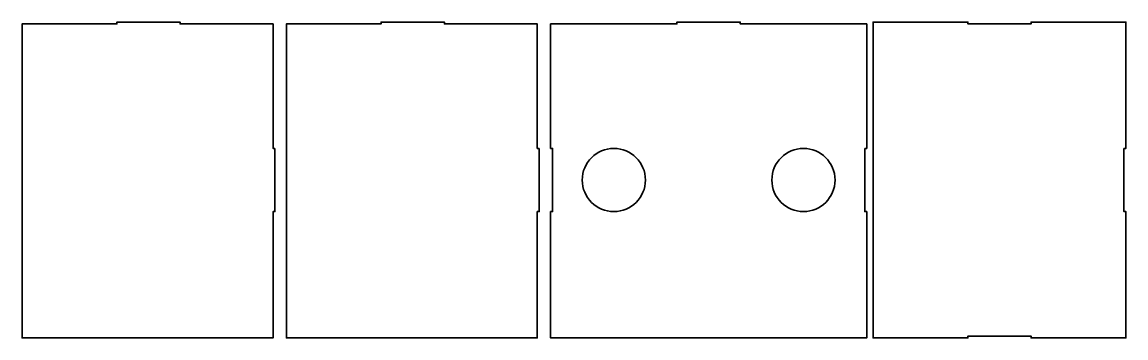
# Model space of a CAD drawing. Header units: centimetres. Extents: x -269 to -95, y 212 to 262.
import ezdxf

# ---------------------------------------------------------------- set-up
doc = ezdxf.new("R2010")
doc.units = ezdxf.units.CM
doc.header["$MEASUREMENT"] = 0
doc.layers.add('Layer 1', color=7, linetype='Continuous')

msp = doc.modelspace()

# ---------------------------------------------------------------- linework, layer by layer
at = {"layer": 'Layer 1', "color": 179, "lineweight": 35, "true_color": 0x231f20}
for points in [[(-229.26, 242.24), (-229.26, 232.24), (-229.56, 232.24), (-229.56, 212.24), (-269.26, 212.24), (-269.26, 261.94), (-254.26, 261.94), (-254.26, 262.24), (-244.26, 262.24), (-244.26, 261.94), (-229.56, 261.94), (-229.56, 242.24), (-229.26, 242.24)], [(-187.45, 242.24), (-187.45, 232.24), (-187.75, 232.24), (-187.75, 212.24), (-227.45, 212.24), (-227.45, 261.94), (-212.45, 261.94), (-212.45, 262.24), (-202.45, 262.24), (-202.45, 261.94), (-187.75, 261.94), (-187.75, 242.24), (-187.45, 242.24)], [(-135.95, 242.24), (-135.95, 232.24), (-135.64, 232.24), (-135.64, 212.24), (-185.65, 212.24), (-185.65, 232.24), (-185.34, 232.24), (-185.34, 242.24), (-185.65, 242.24), (-185.65, 261.94), (-165.65, 261.94), (-165.65, 262.24), (-155.64, 262.24), (-155.64, 261.94), (-135.64, 261.94), (-135.64, 242.24), (-135.95, 242.24)], [(-94.93, 242.24), (-94.93, 232.24), (-94.63, 232.24), (-94.63, 212.24), (-109.63, 212.24), (-109.63, 212.54), (-119.63, 212.54), (-119.63, 212.24), (-134.63, 212.24), (-134.63, 262.24), (-119.63, 262.24), (-119.63, 261.94), (-109.63, 261.94), (-109.63, 262.24), (-94.63, 262.24), (-94.63, 242.24), (-94.93, 242.24)]]:
    msp.add_lwpolyline(points, dxfattribs=at)
for points in [[(-170.64, 237.24), (-170.64, 234.48), (-172.88, 232.24), (-175.64, 232.24), (-178.41, 232.24), (-180.64, 234.48), (-180.64, 237.24), (-180.64, 240), (-178.41, 242.24), (-175.64, 242.24), (-172.88, 242.24), (-170.64, 240), (-170.64, 237.24)], [(-140.64, 237.24), (-140.64, 234.48), (-142.88, 232.24), (-145.64, 232.24), (-148.41, 232.24), (-150.64, 234.48), (-150.64, 237.24), (-150.64, 240), (-148.41, 242.24), (-145.64, 242.24), (-142.88, 242.24), (-140.64, 240), (-140.64, 237.24)]]:
    msp.add_open_spline(points, degree=3, knots=[0, 0, 0, 0, 1, 1, 1, 2, 2, 2, 3, 3, 3, 4, 4, 4, 4], dxfattribs=at)

doc.saveas('drawing.dxf')
